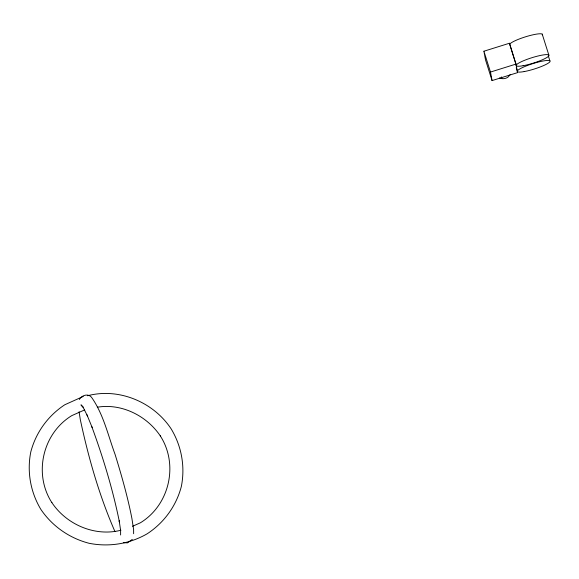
<?xml version="1.0" encoding="UTF-8"?>
<svg xmlns="http://www.w3.org/2000/svg" width="579" height="579" viewBox="0 0 579 579"><rect width="100%" height="100%" fill="white"/><g stroke="black" fill="none" stroke-linecap="round" stroke-linejoin="round"><path stroke-width="0.87" d="M510.222 74.575L508.094 77.036A8.244 8.135 -10.5 0 1 501.761 78.585L499.619 77.941M79.323 399.474C81.798 394.994 89.043 392.946 92.047 398.026C103.59 414.788 108.085 435.415 115.055 454.327C121.576 475.417 127.641 496.688 131.889 518.371L133.619 529.633L133.626 533.722M132.309 539.382L127.503 542.856L123.501 542.697M83.238 396.456L64.819 404.743C48.014 415.758 35.84 432.542 30.774 452.004C26.858 471.719 30.499 492.121 40.834 509.354L40.957 509.542C52.363 526.282 69.487 538.209 89.086 543.283C108.946 547.235 129.558 543.942 147.124 533.824L147.305 533.708C164.11 522.692 176.284 505.908 181.35 486.447C185.273 466.725 181.625 446.322 171.29 429.097L171.174 428.909C153.486 402.043 118.919 387.51 87.545 395.754M84.44 409.997L71.782 415.628C42.614 433.403 33.314 473.868 51.842 502.579L51.719 502.384C66.375 524.588 94.876 536.885 120.917 530.241M132.497 526.297L140.342 522.823C169.509 505.04 178.81 464.582 160.282 435.871L160.405 436.059C146.849 415.823 121.655 403.122 97.308 407.211M483.906 51.22L509.426 43.251L516.005 64.081L517.583 72.621L492.063 80.59L485.484 59.76L483.906 51.22L490.485 72.049L492.063 80.59M490.485 72.049L516.005 64.081M83.39 407.16L80.973 404.844L83.665 408.311L87.472 416.04M114.939 531.536C99.298 495.733 88.486 457.859 80.322 419.688L79.084 411.756M86.959 414.759L92.148 427.497M91.743 426.499C103.185 457.656 112.847 489.544 119.448 522.092L119.194 520.811L120.606 530.321L120.613 534.996M542.219 34.118L548.798 54.954M548.299 55.808L549.884 60.809M509.426 43.251L516.207 65.181M516.236 67.7L517.286 71.029M501.544 76.92L501.761 78.592M509.629 44.344A17.225 2.794 -17.5 0 1 527.512 36.216A17.225 2.794 -17.5 0 1 542.385 34.834M524.176 71.579A17.225 2.794 -17.5 0 0 550.05 61.519A17.225 2.794 -17.5 0 0 526.781 65.731A17.225 2.794 -17.5 0 0 524.176 71.579M523.098 65.724A17.225 2.794 -17.5 0 0 548.972 55.664A17.225 2.794 -17.5 0 0 525.696 59.876A17.225 2.794 -17.5 0 0 523.098 65.724"/></g></svg>
